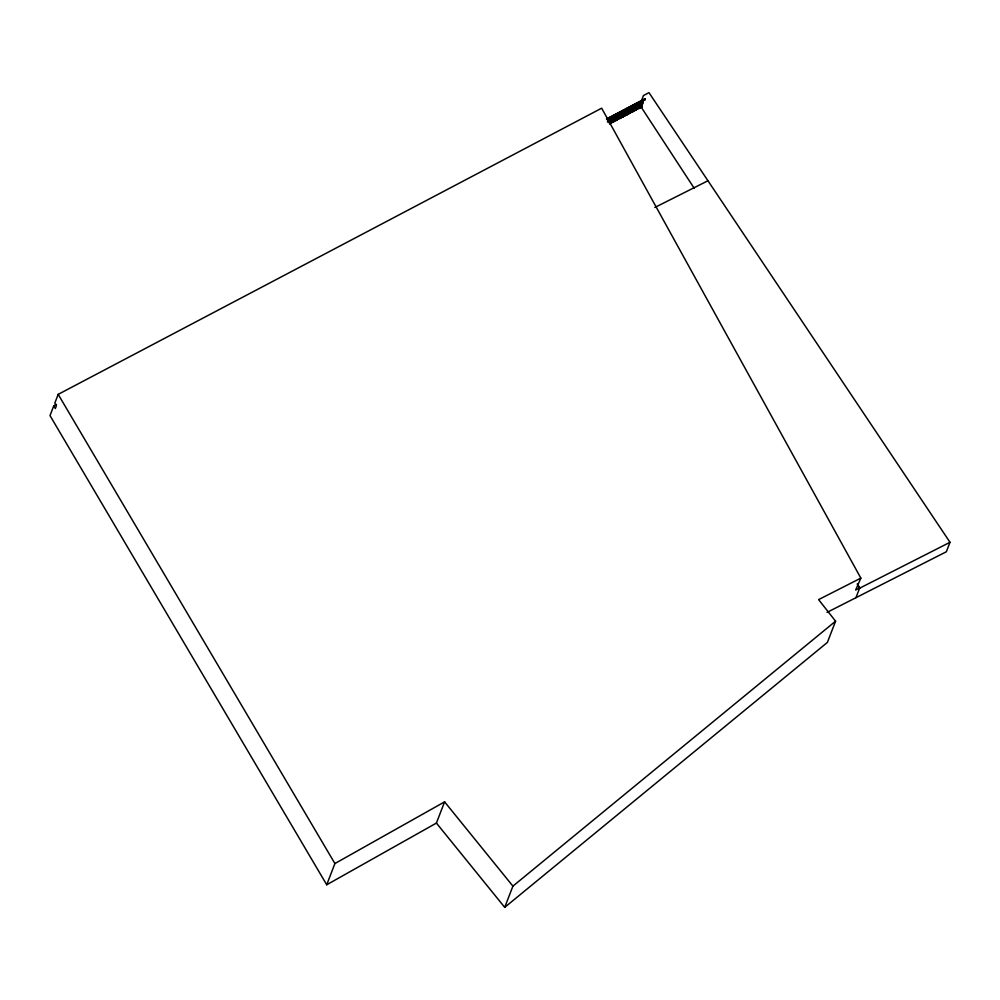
<?xml version="1.0" encoding="UTF-8"?>
<svg xmlns="http://www.w3.org/2000/svg" width="1000" height="1000" viewBox="0 0 1000 1000"><rect width="100%" height="100%" fill="white"/><g stroke="black" fill="none" stroke-linecap="round" stroke-linejoin="round"><path stroke-width="1.5" d="M607.525 122.112L608.088 118.413M608.162 121.388L608.462 118.212M608.6 121.538L609.55 117.638L609.862 118.212M608.663 122.65L609.925 117.45L609.3 121.912M609.75 123.95L611.375 116.675L610.125 123.75M611.2 123.188L612.825 115.913L611.575 122.987M612.663 122.413L614.288 115.15L613.025 122.225M614.113 121.65L615.737 114.388L614.487 121.45M615.562 120.887L617.188 113.625L615.938 120.688M617.025 120.125L618.65 112.85L617.388 119.925M618.475 119.35L620.1 112.088L618.85 119.162M619.925 118.588L621.55 111.325L620.3 118.387M621.388 117.825L623.013 110.562L621.388 117.825L622.638 110.75L622.95 111.325M622.837 117.062L624.462 109.787L622.837 117.062L624.087 109.987L624.412 110.562M624.288 116.287L625.913 109.025L624.288 116.287L625.538 109.225L625.862 109.8M625.75 115.525L627.375 108.263L625.75 115.525L627 108.45L627.312 109.025M627.2 114.763L628.825 107.5L627.2 114.763L628.45 107.688L628.775 108.263M628.65 114L630.275 106.725L629.025 113.8M630.475 113.038L631.737 105.962L630.112 113.225L631.05 107.463M630.112 113.225L631.362 106.163M631.562 112.463L633.188 105.2L631.938 112.275M633.013 111.7L634.637 104.438L633.387 111.5M634.475 110.938L636.1 103.663L634.837 110.738M635.925 110.162L637.55 102.9L636.3 109.975M637.375 109.4L639 102.137L637.75 109.213M638.837 108.637L640.462 101.375L639.2 108.438M640.288 107.875L641.912 100.6L640.288 107.875L641.538 100.8L641.862 101.375M641.737 107.112L643.363 99.838L641.737 107.112L642.987 100.037L643.312 100.612M607.325 119.55L645.25 99.588L645.013 98.688L606.487 118.975M645.25 99.588L645.013 98.688M56.513 404.4L53.762 405.85L50 415.588L326.725 884.775L436.413 823.075L444.6 801.85L512.913 886.137L504.725 907.362L436.413 823.075M857.425 583.862L859.688 587.975L855.65 590.025L860.85 578.125L601.663 108.188L58.188 394.363L54.812 403.1L56.388 405.775L55.325 408.525L53.762 405.85M326.725 884.775L334.913 863.55L444.6 801.85M639.812 105.013L643.462 95.538L648.962 92.638L950 542.288L946.338 551.763L827.013 612.4M860.85 578.125L818.6 599.612L835.575 621.188L827.387 642.412L504.725 907.362M855.938 597.7L859.688 587.975M512.913 886.137L835.575 621.188M607.013 118.975L644.925 99.012M606.8 119.55L645.325 99.262M622.513 116.487L623.212 116.862M623.975 115.725L624.663 116.1M625.425 114.95L626.112 115.325M626.875 114.188L627.575 114.562M639.963 107.3L640.662 107.675M641.425 106.538L642.113 106.912M950 542.288L859.587 588.225L857.325 584.125M654.825 207.463L707.962 180.763M640.662 106.312L694.262 188.363M58.188 394.363L334.913 863.55"/></g></svg>
